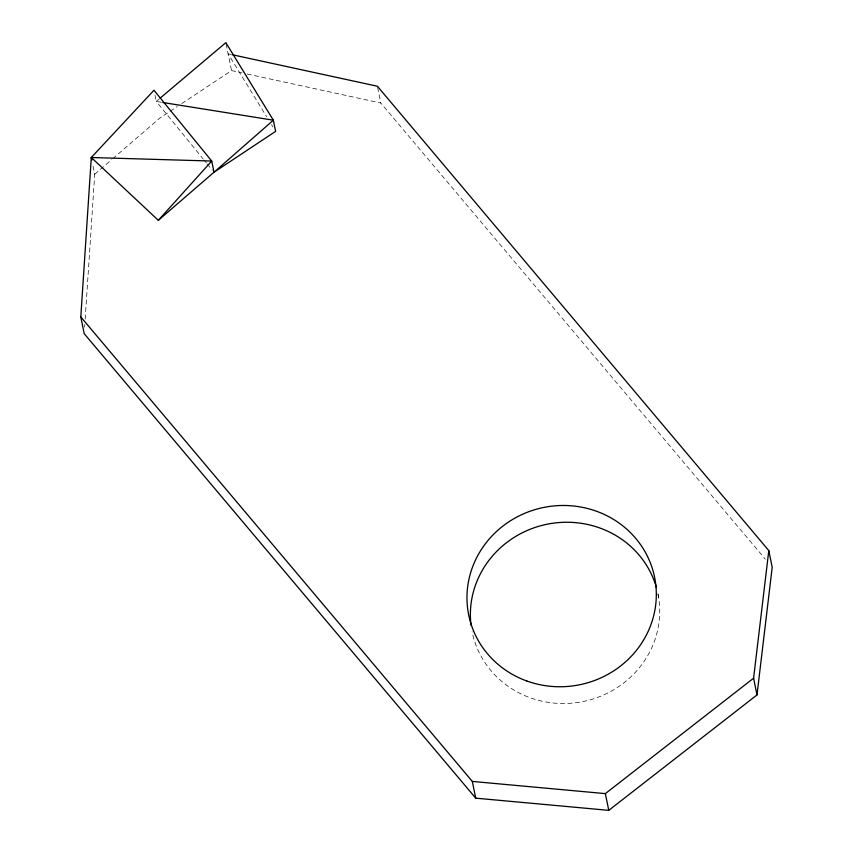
<?xml version="1.0" encoding="UTF-8"?>
<svg xmlns="http://www.w3.org/2000/svg" width="853" height="853" viewBox="0 0 853 853"><rect width="100%" height="100%" fill="white"/><g stroke="black" fill="none" stroke-linecap="round" stroke-linejoin="round"><path stroke-width="0.64" stroke-dasharray="4.26 3.2" d="M84.65 327.051L84.82 324.396M85.172 319.075L94.715 174.279L92.881 165.247M94.715 174.279L111.7 159.607M112.703 158.754L159.66 118.204L177.349 106.486M159.276 98.884L156.248 101.443L203.121 158.893M181.774 103.565L231.526 70.596L241.911 72.857M161.505 102.285L156.248 101.443L154.979 95.227M230.715 54.389L228.114 53.835L266.669 116.776M247.103 73.987L380.811 103.021L765.333 559.184M203.952 159.916L206.469 162.998M207.3 164.021L212.322 170.173M271.489 124.645L272.864 126.884M657.908 593.987L658.697 597.857M377.666 87.539L380.811 103.021M226.098 43.898L231.526 70.596M658.004 593.997A94.854 90.461 -11.5 0 1 583.068 701.539A94.854 90.461 -11.5 0 1 472.104 631.774"/><path stroke-width="1.28" d="M232.016 54.677L377.399 86.249L768.798 550.601L772.2 567.33L756.995 694.939L608.765 810.35L475.729 798.163L84.212 333.694L80.8 316.921L91.303 157.506L153.966 90.258L211.725 161.046L213.996 172.231L158.327 220.33L91.303 157.506L211.725 161.046L158.327 220.33M756.995 694.939L753.594 678.199L768.798 550.601M160.279 98.031L225.842 42.65L273.344 120.198L275.615 131.383L213.996 172.231L273.344 120.198L162.827 102.499M80.8 316.921L472.327 781.423L605.353 793.621L753.594 678.199M605.353 793.621L608.765 810.35M472.327 781.423L475.729 798.163M91.303 157.506L91.825 160.087M471.048 625.324A94.854 90.461 -11.5 0 1 547.008 524.243A94.854 90.461 -11.5 0 1 656.447 587.589M526.909 681.035A94.854 90.461 -11.5 0 0 655.285 581.085A94.854 90.461 -11.5 0 0 502.726 526.216A94.854 90.461 -11.5 0 0 526.909 681.035"/></g></svg>
